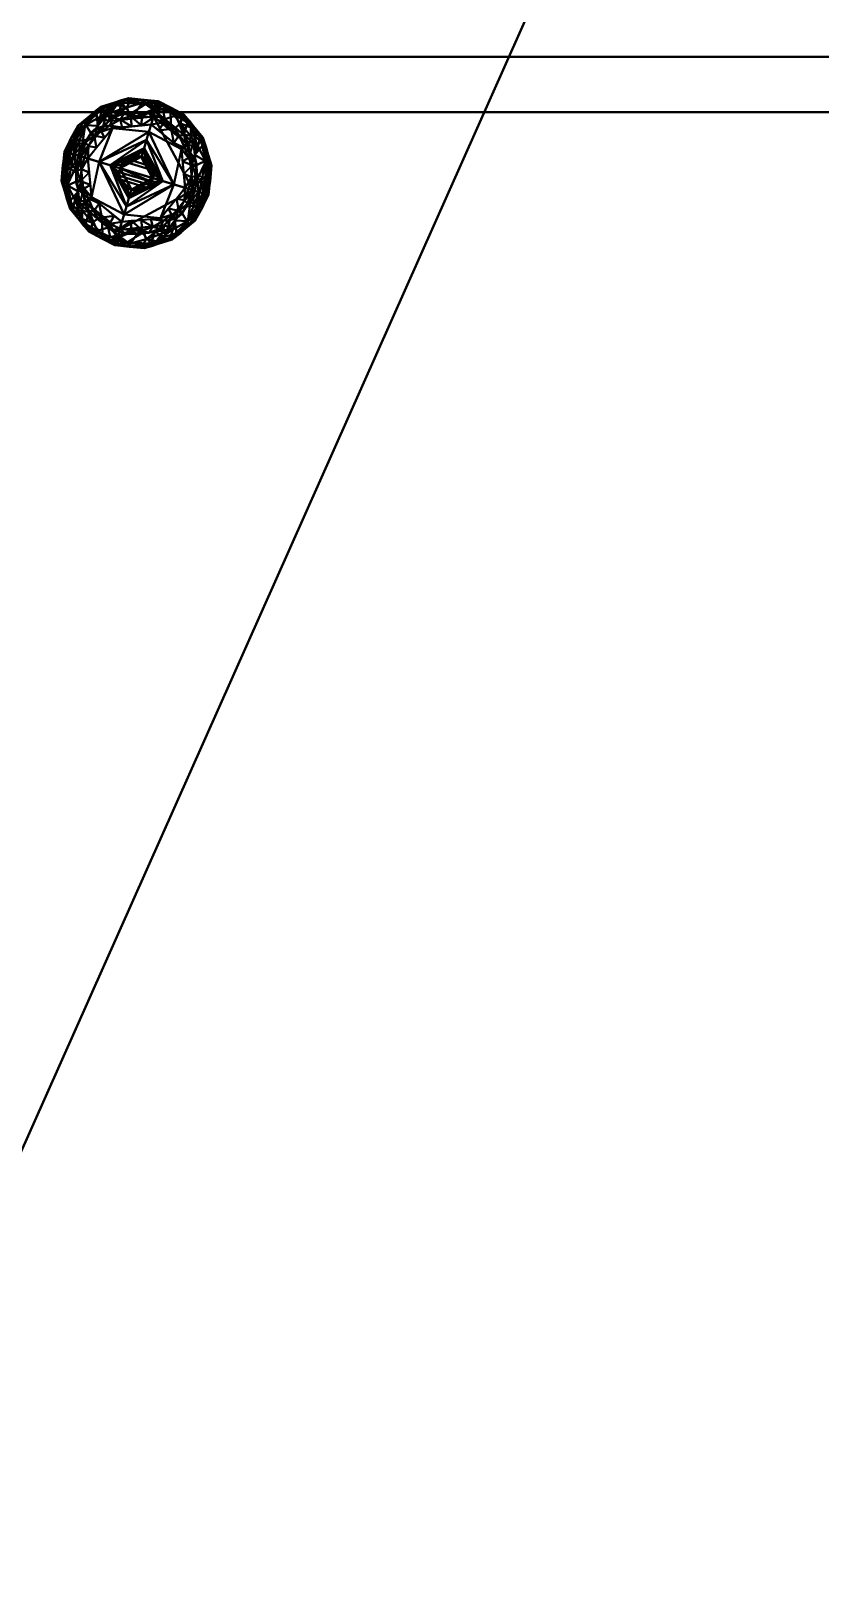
# Model space of a CAD drawing. Header units: millimetres. Extents: x -2000 to 2000, y -800 to 800.
# Drawn here: x 980.8 to 1195.7, y 87.9 to 507.1 of the extents above; entities that cross this region are included whole.
import ezdxf

# ---------------------------------------------------------------- set-up
doc = ezdxf.new("R2010")
doc.units = ezdxf.units.MM
doc.layers.add('I-FURN-PNLS', color=7, linetype='Continuous', lineweight=40)

msp = doc.modelspace()

# ---------------------------------------------------------------- meshes
at = {"layer": 'I-FURN-PNLS', "color": 7, "true_color": 0xf7f7f7}
mesh = msp.add_polyface(dxfattribs=at)
corners = [(-1200, -700, 725), (-602.08, -774.96, 725), (0, -800, 725), (602.08, -774.96, 725), (1200, -700, 725), (1200, 700, 725), (602.08, 774.96, 725), (0, 800, 725), (-602.08, 774.96, 725), (-1200, 700, 725), (-644.49, 59.75, 725), (-644.49, -60.19, 725), (-914.54, -60.19, 725), (-914.54, 59.75, 725), (135.51, 59.75, 725), (135.51, -60.19, 725), (-134.54, -60.19, 725), (-134.54, 59.75, 725), (914.6, 59.61, 725), (914.6, -60.05, 725), (644.43, -60.05, 725), (644.43, 59.61, 725)]
mesh.append_faces([[corners[k] for k in face] for face in [(6, 18, 5)]], dxfattribs={"vtx0": -1, "vtx1": -1, "color": 7})
mesh.append_faces([[corners[k] for k in face] for face in [(20, 15, 3, 19), (10, 17, 8, 13)]], dxfattribs={"vtx0": -1, "vtx1": -1, "vtx2": -1, "color": 7})
mesh.append_faces([[corners[k] for k in face] for face in [(12, 0, 1, 11), (16, 1, 2), (0, 12, 13, 9), (15, 20, 21, 14), (14, 6, 7), (13, 8, 9)]], dxfattribs={"vtx0": -1, "vtx2": -1, "color": 7})
mesh.append_faces([[corners[k] for k in face] for face in [(16, 10, 11, 1)]], dxfattribs={"vtx0": -1, "vtx2": -1, "vtx3": -1, "color": 7})
mesh.append_faces([[corners[k] for k in face] for face in [(3, 4, 19), (16, 17, 10)]], dxfattribs={"vtx1": -1, "vtx2": -1, "color": 7})
mesh.append_faces([[corners[k] for k in face] for face in [(21, 18, 6, 14)]], dxfattribs={"vtx1": -1, "vtx2": -1, "vtx3": -1, "color": 7})
mesh.append_faces([[corners[k] for k in face] for face in [(18, 19, 4, 5), (2, 3, 15, 16), (7, 8, 17, 14)]], dxfattribs={"vtx1": -1, "vtx3": -1, "color": 7})
mesh = msp.add_polyface(dxfattribs=at)
corners = [(-1200, -700, 700), (-1200, 700, 700), (-602.08, 774.96, 700), (0, 800, 700), (602.08, 774.96, 700), (1200, 700, 700), (1200, -700, 700), (602.08, -774.96, 700), (0, -800, 700), (-602.08, -774.96, 700), (-644.49, 59.75, 700), (-914.54, 59.75, 700), (-914.54, -60.19, 700), (-644.49, -60.19, 700), (135.51, 59.75, 700), (-134.54, 59.75, 700), (-134.54, -60.19, 700), (135.51, -60.19, 700), (914.6, 59.61, 700), (644.43, 59.61, 700), (644.43, -60.05, 700), (914.6, -60.05, 700)]
mesh.append_faces([[corners[k] for k in face] for face in [(7, 21, 6), (10, 16, 13)]], dxfattribs={"vtx0": -1, "vtx1": -1, "color": 7})
mesh.append_faces([[corners[k] for k in face] for face in [(19, 14, 4, 18), (13, 16, 9, 12)]], dxfattribs={"vtx0": -1, "vtx1": -1, "vtx2": -1, "color": 7})
mesh.append_faces([[corners[k] for k in face] for face in [(18, 5, 6, 21), (11, 1, 2, 10), (15, 2, 3), (17, 7, 8), (12, 9, 0)]], dxfattribs={"vtx0": -1, "vtx2": -1, "color": 7})
mesh.append_faces([[corners[k] for k in face] for face in [(4, 5, 18)]], dxfattribs={"vtx1": -1, "vtx2": -1, "color": 7})
mesh.append_faces([[corners[k] for k in face] for face in [(15, 16, 10, 2), (20, 21, 7, 17)]], dxfattribs={"vtx1": -1, "vtx2": -1, "vtx3": -1, "color": 7})
mesh.append_faces([[corners[k] for k in face] for face in [(3, 4, 14, 15), (0, 1, 11, 12), (17, 14, 19, 20), (8, 9, 16, 17)]], dxfattribs={"vtx1": -1, "vtx3": -1, "color": 7})
at = {"layer": 'I-FURN-PNLS', "color": 250, "true_color": 0x282828}
mesh = msp.add_polyface(dxfattribs=at)
corners = [(600.17, -500, 700), (1400.17, -500, 700), (1400.17, 500, 700), (600.17, 500, 700), (1385.17, 485, 700), (1385.17, -485, 700), (615.17, -485, 700), (615.17, 485, 700)]
mesh.append_faces([[corners[k] for k in face] for face in [(0, 6, 7, 3), (3, 7, 4, 2)]], dxfattribs={"vtx0": -1, "vtx2": -1, "color": 250})
mesh.append_faces([[corners[k] for k in face] for face in [(5, 6, 0, 1), (4, 5, 1, 2)]], dxfattribs={"vtx1": -1, "vtx3": -1, "color": 250})
mesh = msp.add_polyface(dxfattribs=at)
corners = [(600.17, -500, 13.84), (600.17, 500, 13.84), (1400.17, 500, 13.84), (1400.17, -500, 13.84), (1385.17, 485, 13.84), (615.17, 485, 13.84), (615.17, -485, 13.84), (1385.17, -485, 13.84)]
mesh.append_faces([[corners[k] for k in face] for face in [(3, 7, 4, 2), (2, 4, 5, 1)]], dxfattribs={"vtx0": -1, "vtx2": -1, "color": 250})
mesh.append_faces([[corners[k] for k in face] for face in [(6, 7, 3, 0), (5, 6, 0, 1)]], dxfattribs={"vtx1": -1, "vtx3": -1, "color": 250})
mesh = msp.add_polyface(dxfattribs=at)
corners = [(600.17, 500, 700), (1400.17, 500, 700), (1400.17, 500, 13.84), (600.17, 500, 13.84)]
mesh.append_faces([[corners[k] for k in face] for face in [(0, 1, 2, 3)]], dxfattribs={"color": 250})
at = {"layer": 'I-FURN-PNLS', "color": 250, "true_color": 0x191919}
mesh = msp.add_polyface(dxfattribs=at)
corners = [(992.72, 473.45, 8.39), (1001.26, 483.9, 8.39), (1014.68, 485.25, 8.39), (1025.12, 476.71, 8.39), (1026.48, 463.29, 8.39), (1027.59, 462.96, 7.75), (1028.47, 462.69, 6.78), (1029.04, 462.52, 5.59), (1029.23, 462.47, 4.27), (1030, 470.43, 4.27), (1027.66, 478.08, 4.27), (1022.57, 484.25, 4.27), (1015.51, 488, 4.27), (1007.54, 488.77, 4.27), (999.89, 486.43, 4.27), (993.72, 481.34, 4.27), (989.97, 474.28, 4.27), (990.16, 474.22, 5.59), (990.73, 474.05, 6.78), (991.61, 473.78, 7.75), (996.99, 478.67, 8.39), (1025.8, 470, 8.39), (993.47, 479.9, 6.6), (1029.41, 469.08, 6.6), (992.02, 478.14, 4.27), (1029.65, 466.82, 4.27), (991.64, 477.59, 5.9), (1029.66, 466.15, 5.9), (998.69, 484.68, 6.9), (1027.7, 475.96, 6.9), (993.19, 477.53, 7.75), (995.64, 481.46, 7.45), (1028.34, 466.95, 7.75), (1028.46, 471.59, 7.45), (1005.63, 487.56, 6.94), (1023.49, 482.18, 6.94), (996.02, 483.13, 6.19), (1029.07, 473.19, 6.19), (998.73, 485.5, 5.61), (1003.72, 487.6, 4.27), (1002.14, 486.95, 6.26), (996.81, 483.88, 4.27), (1002.03, 485.82, 7.56), (1028.12, 476.66, 5.61), (1025.11, 481.16, 4.27), (1026.07, 479.76, 6.26), (1028.83, 474.25, 4.27), (1025.74, 478.44, 7.55), (1025.46, 473.36, 8.39), (1005.55, 488.26, 5.59), (1011.6, 488.35, 6.15), (1018.05, 486.33, 6.58), (1023.95, 482.73, 5.59), (1019.04, 486.12, 4.27), (1021.27, 484.66, 6.22), (1007.97, 484.57, 8.39), (1004.61, 484.23, 8.39), (1019.9, 480.98, 8.39), (1020.32, 484.09, 7.55), (1022.51, 478.85, 8.39), (1016.76, 485.8, 7.71), (1012.02, 487.13, 7.65), (1017.29, 483.11, 8.39), (994.86, 476.06, 8.39), (1026.14, 466.65, 8.39), (999.12, 481.28, 8.39), (1011.52, 488.38, 4.27), (1011.32, 484.91, 8.39)]
mesh.append_faces([[corners[k] for k in face] for face in [(6, 27, 5), (18, 26, 17), (19, 26, 18), (0, 30, 19), (24, 26, 15), (48, 47, 3), (53, 54, 11), (15, 36, 41), (44, 45, 10), (11, 52, 44), (55, 34, 56)]], dxfattribs={"vtx0": -1, "vtx1": -1, "color": 250})
mesh.append_faces([[corners[k] for k in face] for face in [(15, 26, 22), (32, 23, 33), (19, 30, 22), (40, 28, 42), (26, 24, 17), (28, 38, 36), (27, 7, 25), (36, 31, 28), (26, 19, 22), (40, 38, 28), (22, 30, 31), (49, 34, 50), (23, 27, 9), (29, 45, 47), (28, 65, 42), (37, 33, 23), (45, 29, 43), (27, 23, 5), (31, 36, 22), (37, 46, 43), (5, 23, 32), (30, 63, 31), (47, 45, 35), (37, 29, 33), (64, 32, 33), (47, 48, 29), (49, 50, 13), (51, 50, 61), (12, 50, 51), (36, 15, 22), (38, 41, 36), (29, 37, 43), (37, 23, 9), (54, 51, 58), (40, 42, 34), (38, 40, 14), (49, 40, 34), (52, 45, 44), (35, 45, 52), (10, 45, 43), (29, 48, 33), (51, 60, 58), (40, 49, 39), (52, 11, 54), (60, 51, 61), (54, 58, 35), (42, 56, 34), (35, 52, 54), (51, 54, 53), (50, 34, 61), (59, 47, 35), (60, 62, 58), (59, 35, 58), (61, 2, 60), (55, 61, 34), (28, 31, 65)]], dxfattribs={"vtx0": -1, "vtx1": -1, "vtx2": -1, "color": 250})
mesh.append_faces([[corners[k] for k in face] for face in [(27, 25, 9), (38, 14, 41), (42, 65, 1), (37, 9, 46), (42, 1, 56), (60, 2, 62), (30, 0, 63)]], dxfattribs={"vtx0": -1, "vtx2": -1, "color": 250})
mesh.append_faces([[corners[k] for k in face] for face in [(20, 65, 31, 63), (39, 14, 40), (6, 7, 27), (4, 5, 32), (64, 4, 32), (21, 64, 33, 48), (57, 59, 58, 62), (13, 39, 49), (46, 10, 43), (66, 13, 50, 12), (53, 12, 51), (59, 3, 47), (67, 2, 61, 55)]], dxfattribs={"vtx1": -1, "vtx2": -1, "color": 250})
mesh.append_faces([[corners[k] for k in face] for face in [(24, 16, 17), (7, 8, 25)]], dxfattribs={"vtx2": -1, "color": 250})
mesh = msp.add_polyface(dxfattribs=at)
corners = [(989.97, 474.28, 4.27), (993.72, 481.34, 4.27), (999.89, 486.43, 4.27), (1007.54, 488.77, 4.27), (1015.51, 488, 4.27), (1022.57, 484.25, 4.27), (1027.66, 478.08, 4.27), (1030, 470.43, 4.27), (1029.23, 462.47, 4.27), (1028.91, 462.56, 2.58), (1028, 462.84, 1.16), (1026.63, 463.25, 0.2), (1025.02, 463.73, -0.13), (1023.78, 475.99, -0.13), (1014.24, 483.79, -0.13), (1001.98, 482.55, -0.13), (994.18, 473.01, -0.13), (992.57, 473.49, 0.2), (991.2, 473.91, 1.16), (990.29, 474.18, 2.58), (995.78, 481.55, 1.04), (1028.4, 471.74, 1.04), (992.02, 478.14, 4.27), (1029.65, 466.82, 4.27), (992.99, 478.39, 1.35), (1028.98, 467.56, 1.35), (1011.19, 487.52, 1.16), (1018.84, 485.21, 1.16), (1004.15, 486.9, 1.26), (1024.37, 480.82, 1.26), (993.99, 477.19, 0.27), (998.08, 477.78, -0.13), (1027.49, 467.11, 0.27), (1024.4, 469.86, -0.13), (999.75, 483.71, 0.42), (1000.39, 486.01, 2.04), (996.81, 483.88, 4.27), (994.99, 482.29, 2.61), (1003.72, 487.6, 4.27), (997.65, 484.66, 2.66), (1026.28, 475.73, 0.42), (1027.01, 478, 2.04), (1028.83, 474.25, 4.27), (1029.46, 471.92, 2.61), (1025.11, 481.16, 4.27), (1028.55, 475.36, 2.66), (1008.11, 483.17, -0.13), (1019.01, 479.89, -0.13), (1011.52, 488.38, 4.27), (1019.04, 486.12, 4.27), (1015.33, 487.41, 2.03), (1014.65, 485.94, 0.44), (1002.78, 484.91, 0.25), (1006.97, 486.28, 0.35), (1007.74, 487.83, 1.53), (1024.41, 478.4, 0.25), (1021.67, 481.86, 0.35), (1021.88, 483.57, 1.53)]
mesh.append_faces([[corners[k] for k in face] for face in [(22, 19, 0)]], dxfattribs={"vtx0": -1, "color": 250})
mesh.append_faces([[corners[k] for k in face] for face in [(17, 30, 16), (48, 54, 3), (1, 24, 22), (23, 25, 7), (4, 50, 48), (13, 40, 33), (36, 37, 1), (3, 28, 38), (42, 45, 6), (46, 51, 14), (5, 57, 49)]], dxfattribs={"vtx0": -1, "vtx1": -1, "color": 250})
mesh.append_faces([[corners[k] for k in face] for face in [(15, 34, 52), (17, 24, 30), (28, 34, 35), (29, 44, 41), (32, 21, 25), (19, 22, 24), (30, 20, 31), (43, 21, 45), (27, 47, 51), (28, 53, 52), (30, 24, 20), (56, 27, 57), (35, 38, 28), (32, 33, 21), (42, 43, 45), (9, 25, 23), (40, 29, 41), (27, 49, 57), (32, 25, 11), (50, 27, 51), (37, 20, 24), (56, 55, 13), (34, 20, 35), (54, 53, 28), (40, 55, 29), (34, 31, 20), (37, 39, 20), (39, 37, 36), (1, 37, 24), (35, 20, 39), (35, 39, 2), (40, 21, 33), (40, 41, 21), (7, 25, 43), (6, 45, 41), (21, 43, 25), (41, 45, 21), (52, 53, 15), (26, 48, 50), (26, 50, 51), (27, 50, 49), (26, 51, 46), (52, 34, 28), (53, 26, 46), (26, 53, 54), (26, 54, 48), (54, 28, 3), (56, 29, 55), (55, 40, 13), (29, 56, 57), (56, 47, 27), (57, 5, 29)]], dxfattribs={"vtx0": -1, "vtx1": -1, "vtx2": -1, "color": 250})
mesh.append_faces([[corners[k] for k in face] for face in [(39, 36, 2), (32, 12, 33), (35, 2, 38), (29, 5, 44)]], dxfattribs={"vtx0": -1, "vtx2": -1, "color": 250})
mesh.append_faces([[corners[k] for k in face] for face in [(18, 19, 24), (17, 18, 24), (10, 11, 25), (13, 47, 56), (11, 12, 32), (9, 10, 25), (31, 16, 30), (15, 31, 34), (42, 7, 43), (44, 6, 41), (4, 49, 50), (47, 14, 51), (46, 15, 53)]], dxfattribs={"vtx1": -1, "vtx2": -1, "color": 250})
mesh.append_faces([[corners[k] for k in face] for face in [(23, 8, 9)]], dxfattribs={"vtx2": -1, "color": 250})
at = {"layer": 'I-FURN-PNLS', "color": 250, "true_color": 0x282828}
mesh = msp.add_polyface(dxfattribs=at)
corners = [(1385.17, 485, 700), (615.17, 485, 700), (615.17, 485, 13.84), (1385.17, 485, 13.84)]
mesh.append_faces([[corners[k] for k in face] for face in [(3, 0, 1, 2)]], dxfattribs={"color": 250})
at = {"layer": 'I-FURN-PNLS', "color": 250, "true_color": 0x191919}
mesh = msp.add_polyface(dxfattribs=at)
corners = [(1013.59, 481.65, 10.25), (1021.81, 474.93, 10.25), (1022.88, 464.38, 10.25), (1023.74, 464.12, 9.71), (1024.63, 463.85, 9.22), (1025.54, 463.57, 8.78), (1026.48, 463.29, 8.39), (1025.12, 476.71, 8.39), (1014.68, 485.25, 8.39), (1001.26, 483.9, 8.39), (992.72, 473.45, 8.39), (993.66, 473.17, 8.78), (994.57, 472.89, 9.22), (995.46, 472.62, 9.71), (996.32, 472.37, 10.25), (1003.04, 480.58, 10.25), (998.74, 475.32, 10.25), (1022.49, 468.17, 10.25), (995.79, 477.2, 8.39), (1025.99, 468.12, 8.39), (995.74, 476.7, 9), (1025.75, 467.67, 9), (998.52, 480.55, 8.39), (1000.49, 481.15, 9.22), (1008.31, 481.12, 10.25), (1007.97, 484.57, 8.39), (1025.56, 472.42, 8.39), (1024.25, 474.01, 9.22), (1017.7, 478.29, 10.25), (1019.9, 480.98, 8.39), (1011.1, 483.99, 9.22), (1016.94, 482.19, 9.25), (1021.24, 478.67, 9.3), (1005.14, 482.96, 9.45), (996.54, 475.71, 9.6), (1000.89, 477.95, 10.25), (998.07, 478.62, 9.36), (997.34, 479.51, 8.82), (1000.07, 479.69, 9.69), (1002.38, 481.36, 9.66), (1024.54, 467.29, 9.6), (1022.15, 471.55, 10.25), (1024.87, 470.56, 9.36), (1025.97, 470.9, 8.82), (1023.8, 472.55, 9.69), (1022.79, 475.22, 9.66), (1023.04, 476.58, 9.2), (1022.51, 478.85, 8.39), (1022.54, 478.69, 8.83), (1019.81, 481.12, 8.92), (1017.29, 483.11, 8.39), (1015.93, 483.74, 8.79), (1012.75, 484.73, 8.78), (1009.43, 484.99, 8.79), (1004.61, 484.23, 8.39), (1003.28, 483.53, 8.88), (1007.93, 483.93, 9.25), (1011.32, 484.91, 8.39), (1014.12, 483.4, 9.22), (1006.26, 484.6, 8.82), (1019.06, 480.44, 9.41), (1010.95, 481.38, 10.25), (1015.65, 479.97, 10.25), (1019.76, 476.61, 10.25), (1005.68, 480.85, 10.25)]
mesh.append_faces([[corners[k] for k in face] for face in [(11, 18, 10)]], dxfattribs={"vtx0": -1, "color": 250})
mesh.append_faces([[corners[k] for k in face] for face in [(35, 36, 16), (5, 21, 4), (18, 37, 22), (15, 38, 35), (4, 40, 3), (1, 45, 63), (64, 39, 15)]], dxfattribs={"vtx0": -1, "vtx1": -1, "color": 250})
mesh.append_faces([[corners[k] for k in face] for face in [(21, 42, 40), (11, 20, 18), (42, 43, 27), (36, 20, 34), (37, 18, 20), (23, 38, 39), (30, 58, 52), (36, 37, 20), (45, 1, 44), (58, 0, 31), (5, 19, 21), (4, 21, 40), (39, 55, 23), (39, 64, 33), (51, 31, 49), (49, 32, 48), (49, 60, 32), (51, 49, 50), (45, 46, 32), (53, 30, 52), (38, 23, 36), (12, 34, 20), (36, 34, 16), (38, 15, 39), (37, 23, 22), (23, 37, 36), (36, 35, 38), (55, 39, 33), (43, 42, 21), (40, 42, 17), (44, 42, 27), (19, 43, 21), (27, 43, 26), (44, 27, 45), (41, 42, 44), (46, 45, 27), (45, 32, 63), (27, 7, 46), (49, 31, 60), (46, 48, 32), (7, 48, 46), (48, 29, 49), (52, 51, 8), (58, 31, 51), (57, 53, 52), (56, 30, 53), (33, 59, 55), (23, 55, 9), (33, 56, 59), (56, 53, 59), (24, 56, 33), (52, 58, 51), (56, 61, 30), (25, 59, 53), (54, 55, 59), (61, 58, 30), (62, 60, 31), (60, 63, 32)]], dxfattribs={"vtx0": -1, "vtx1": -1, "vtx2": -1, "color": 250})
mesh.append_faces([[corners[k] for k in face] for face in [(20, 11, 12), (34, 12, 13), (40, 17, 2), (40, 2, 3), (49, 29, 50), (53, 57, 25), (52, 8, 57), (31, 0, 62)]], dxfattribs={"vtx0": -1, "vtx2": -1, "color": 250})
mesh.append_faces([[corners[k] for k in face] for face in [(48, 7, 47, 29), (60, 62, 28, 63)]], dxfattribs={"vtx0": -1, "vtx3": -1, "color": 250})
mesh.append_faces([[corners[k] for k in face] for face in [(26, 7, 27), (14, 16, 34), (13, 14, 34), (61, 0, 58), (19, 26, 43), (41, 17, 42), (9, 22, 23), (25, 54, 59), (24, 61, 56), (1, 41, 44), (50, 8, 51), (54, 9, 55), (64, 24, 33)]], dxfattribs={"vtx1": -1, "vtx2": -1, "color": 250})
mesh.append_faces([[corners[k] for k in face] for face in [(5, 6, 19)]], dxfattribs={"vtx2": -1, "color": 250})
mesh = msp.add_polyface(dxfattribs=at)
corners = [(1025.02, 463.73, -0.13), (1017.22, 454.19, -0.13), (1004.96, 452.95, -0.13), (995.42, 460.75, -0.13), (994.18, 473.01, -0.13), (1001.98, 482.55, -0.13), (1014.24, 483.79, -0.13), (1023.78, 475.99, -0.13)]
mesh.append_faces([[corners[k] for k in face] for face in [(0, 6, 7)]], dxfattribs={"vtx0": -1, "color": 250})
mesh.append_faces([[corners[k] for k in face] for face in [(1, 2, 0)]], dxfattribs={"vtx1": -1, "color": 250})
mesh.append_faces([[corners[k] for k in face] for face in [(4, 5, 6, 0), (2, 3, 4, 0)]], dxfattribs={"vtx2": -1, "vtx3": -1, "color": 250})
mesh = msp.add_polyface(dxfattribs=at)
corners = [(1008.25, 463.87, 13.84), (1007.28, 464.28, 13.84), (1006.43, 464.9, 13.84), (1005.73, 465.7, 13.84), (1005.24, 466.62, 13.84), (1004.96, 467.64, 13.84), (1004.91, 468.69, 13.84), (1005.1, 469.72, 13.84), (1005.51, 470.69, 13.84), (1006.13, 471.54, 13.84), (1006.93, 472.24, 13.84), (1007.85, 472.73, 13.84), (1008.87, 473.01, 13.84), (1009.92, 473.06, 13.84), (1010.95, 472.87, 13.84), (1011.65, 475.18, 13.27), (1012.32, 477.42, 12.48), (1012.97, 479.59, 11.47), (1013.59, 481.65, 10.25), (1003.04, 480.58, 10.25), (996.32, 472.37, 10.25), (997.39, 461.81, 10.25), (1005.61, 455.09, 10.25), (1006.23, 457.15, 11.47), (1006.88, 459.32, 12.48), (1007.55, 461.56, 13.27), (999.45, 471.42, 12), (1002.4, 470.54, 13.15)]
mesh.append_faces([[corners[k] for k in face] for face in [(15, 13, 14)]], dxfattribs={"vtx0": -1, "color": 250})
mesh.append_faces([[corners[k] for k in face] for face in [(7, 27, 6), (24, 26, 23), (21, 26, 20), (5, 27, 4), (3, 25, 2), (9, 27, 8), (10, 27, 9), (25, 27, 24), (13, 15, 12), (11, 15, 10), (20, 26, 19)]], dxfattribs={"vtx0": -1, "vtx1": -1, "color": 250})
mesh.append_faces([[corners[k] for k in face] for face in [(24, 27, 26), (27, 25, 4), (17, 19, 26), (27, 10, 15), (26, 27, 16), (26, 21, 23)]], dxfattribs={"vtx0": -1, "vtx1": -1, "vtx2": -1, "color": 250})
mesh.append_faces([[corners[k] for k in face] for face in [(27, 5, 6), (25, 1, 2), (25, 3, 4), (26, 16, 17), (15, 11, 12)]], dxfattribs={"vtx0": -1, "vtx2": -1, "color": 250})
mesh.append_faces([[corners[k] for k in face] for face in [(22, 23, 21), (18, 19, 17)]], dxfattribs={"vtx1": -1, "color": 250})
mesh.append_faces([[corners[k] for k in face] for face in [(7, 8, 27), (15, 16, 27)]], dxfattribs={"vtx1": -1, "vtx2": -1, "color": 250})
mesh.append_faces([[corners[k] for k in face] for face in [(25, 0, 1)]], dxfattribs={"vtx2": -1, "color": 250})
mesh = msp.add_polyface(dxfattribs=at)
corners = [(1005.61, 455.09, 10.25), (1016.16, 456.16, 10.25), (1022.88, 464.38, 10.25), (1021.81, 474.93, 10.25), (1013.59, 481.65, 10.25), (1012.97, 479.59, 11.47), (1012.32, 477.42, 12.48), (1011.65, 475.18, 13.27), (1010.95, 472.87, 13.84), (1011.92, 472.46, 13.84), (1012.77, 471.84, 13.84), (1013.46, 471.05, 13.84), (1013.96, 470.12, 13.84), (1014.24, 469.1, 13.84), (1014.29, 468.05, 13.84), (1014.1, 467.02, 13.84), (1013.69, 466.05, 13.84), (1013.07, 465.2, 13.84), (1012.27, 464.51, 13.84), (1011.35, 464.01, 13.84), (1010.33, 463.73, 13.84), (1009.28, 463.68, 13.84), (1008.25, 463.87, 13.84), (1007.55, 461.56, 13.27), (1006.88, 459.32, 12.48), (1006.23, 457.15, 11.47), (1019.75, 465.32, 12), (1016.8, 466.2, 13.15)]
mesh.append_faces([[corners[k] for k in face] for face in [(23, 21, 22)]], dxfattribs={"vtx0": -1, "color": 250})
mesh.append_faces([[corners[k] for k in face] for face in [(6, 26, 5), (3, 26, 2), (7, 27, 6), (13, 27, 12), (25, 26, 24), (11, 7, 10), (15, 27, 14), (17, 27, 16), (18, 27, 17), (21, 23, 20), (19, 23, 18)]], dxfattribs={"vtx0": -1, "vtx1": -1, "color": 250})
mesh.append_faces([[corners[k] for k in face] for face in [(26, 6, 27), (3, 5, 26), (26, 27, 24), (12, 27, 7), (27, 18, 23), (26, 25, 1)]], dxfattribs={"vtx0": -1, "vtx1": -1, "vtx2": -1, "color": 250})
mesh.append_faces([[corners[k] for k in face] for face in [(27, 13, 14), (7, 9, 10), (7, 11, 12), (26, 1, 2), (23, 19, 20)]], dxfattribs={"vtx0": -1, "vtx2": -1, "color": 250})
mesh.append_faces([[corners[k] for k in face] for face in [(4, 5, 3), (0, 1, 25)]], dxfattribs={"vtx1": -1, "color": 250})
mesh.append_faces([[corners[k] for k in face] for face in [(23, 24, 27), (15, 16, 27)]], dxfattribs={"vtx1": -1, "vtx2": -1, "color": 250})
mesh.append_faces([[corners[k] for k in face] for face in [(7, 8, 9)]], dxfattribs={"vtx2": -1, "color": 250})
mesh = msp.add_polyface(dxfattribs=at)
corners = [(1025.02, 463.73, -0.13), (1026.63, 463.25, 0.2), (1028, 462.84, 1.16), (1028.91, 462.56, 2.58), (1029.23, 462.47, 4.27), (1025.48, 455.4, 4.27), (1019.3, 450.31, 4.27), (1011.66, 447.97, 4.27), (1003.69, 448.74, 4.27), (996.63, 452.49, 4.27), (991.54, 458.67, 4.27), (989.2, 466.31, 4.27), (989.97, 474.28, 4.27), (990.29, 474.18, 2.58), (991.2, 473.91, 1.16), (992.57, 473.49, 0.2), (994.18, 473.01, -0.13), (995.42, 460.75, -0.13), (1004.96, 452.95, -0.13), (1017.22, 454.19, -0.13), (1023.42, 455.19, 1.04), (990.8, 465.01, 1.04), (1027.18, 458.6, 4.27), (989.55, 469.92, 4.27), (1026.21, 458.35, 1.35), (990.22, 469.18, 1.35), (1008.01, 449.23, 1.16), (1000.36, 451.53, 1.16), (1015.05, 449.84, 1.26), (994.83, 455.93, 1.26), (1025.21, 459.55, 0.27), (1021.12, 458.96, -0.13), (991.71, 469.63, 0.27), (994.8, 466.88, -0.13), (1019.45, 453.03, 0.42), (1018.81, 450.73, 2.04), (1022.39, 452.86, 4.27), (1024.21, 454.45, 2.61), (1015.48, 449.14, 4.27), (1021.54, 452.09, 2.66), (992.92, 461.01, 0.42), (992.19, 458.74, 2.04), (990.37, 462.49, 4.27), (989.74, 464.82, 2.61), (994.09, 455.58, 4.27), (990.65, 461.38, 2.66), (1011.09, 453.57, -0.13), (1000.19, 456.85, -0.13), (1007.68, 448.36, 4.27), (1000.16, 450.62, 4.27), (1003.87, 449.33, 2.03), (1004.55, 450.8, 0.44), (1016.42, 451.83, 0.25), (1012.23, 450.46, 0.35), (1011.46, 448.92, 1.53), (994.79, 458.34, 0.25), (997.53, 454.88, 0.35), (997.32, 453.17, 1.53)]
mesh.append_faces([[corners[k] for k in face] for face in [(5, 24, 22), (8, 50, 48), (1, 30, 0), (47, 56, 17), (17, 40, 33), (36, 37, 5), (7, 28, 38), (42, 45, 10), (46, 51, 18), (49, 50, 8), (9, 57, 49)]], dxfattribs={"vtx0": -1, "vtx1": -1, "color": 250})
mesh.append_faces([[corners[k] for k in face] for face in [(29, 44, 41), (32, 21, 25), (42, 43, 45), (24, 30, 1), (28, 34, 35), (27, 51, 50), (3, 22, 24), (30, 24, 20), (40, 29, 41), (37, 20, 24), (27, 47, 51), (19, 34, 52), (32, 33, 21), (23, 13, 25), (17, 56, 55), (50, 49, 27), (35, 38, 28), (30, 20, 31), (27, 49, 57), (25, 15, 32), (43, 21, 45), (28, 53, 52), (34, 20, 35), (53, 28, 54), (40, 55, 29), (34, 31, 20), (37, 39, 20), (39, 37, 36), (5, 37, 24), (35, 20, 39), (35, 39, 6), (40, 21, 33), (40, 41, 21), (11, 25, 43), (10, 45, 41), (21, 43, 25), (41, 45, 21), (52, 53, 19), (26, 48, 50), (57, 56, 27), (26, 50, 51), (26, 51, 46), (52, 34, 28), (53, 26, 46), (26, 53, 54), (26, 54, 48), (54, 28, 7), (56, 29, 55), (55, 40, 17), (29, 56, 57), (56, 47, 27), (57, 9, 29)]], dxfattribs={"vtx0": -1, "vtx1": -1, "vtx2": -1, "color": 250})
mesh.append_faces([[corners[k] for k in face] for face in [(25, 14, 15), (32, 15, 16), (39, 36, 6), (32, 16, 33), (35, 6, 38), (29, 9, 44)]], dxfattribs={"vtx0": -1, "vtx2": -1, "color": 250})
mesh.append_faces([[corners[k] for k in face] for face in [(2, 3, 24), (13, 14, 25), (7, 48, 54), (1, 2, 24), (11, 23, 25), (31, 0, 30), (19, 31, 34), (42, 11, 43), (44, 10, 41), (47, 18, 51), (46, 19, 53)]], dxfattribs={"vtx1": -1, "vtx2": -1, "color": 250})
mesh.append_faces([[corners[k] for k in face] for face in [(23, 12, 13), (3, 4, 22)]], dxfattribs={"vtx2": -1, "color": 250})
mesh = msp.add_polyface(dxfattribs=at)
corners = [(1029.23, 462.47, 4.27), (1029.04, 462.52, 5.59), (1028.47, 462.69, 6.78), (1027.59, 462.96, 7.75), (1026.48, 463.29, 8.39), (1017.94, 452.85, 8.39), (1004.52, 451.49, 8.39), (994.08, 460.03, 8.39), (992.72, 473.45, 8.39), (991.61, 473.78, 7.75), (990.73, 474.05, 6.78), (990.16, 474.22, 5.59), (989.97, 474.28, 4.27), (989.2, 466.31, 4.27), (991.54, 458.67, 4.27), (996.63, 452.49, 4.27), (1003.69, 448.74, 4.27), (1011.66, 447.97, 4.27), (1019.3, 450.31, 4.27), (1025.48, 455.4, 4.27), (1022.21, 458.07, 8.39), (993.4, 466.74, 8.39), (1025.73, 456.85, 6.6), (989.78, 467.66, 6.6), (1027.18, 458.6, 4.27), (989.55, 469.92, 4.27), (1027.56, 459.15, 5.9), (989.54, 470.59, 5.9), (1020.51, 452.06, 6.9), (991.5, 460.78, 6.9), (1026.01, 459.22, 7.75), (1023.56, 455.28, 7.45), (990.86, 469.79, 7.75), (990.74, 465.15, 7.45), (1013.57, 449.18, 6.94), (995.71, 454.56, 6.94), (1023.18, 453.61, 6.19), (990.13, 463.55, 6.19), (1020.47, 451.24, 5.61), (1015.48, 449.14, 4.27), (1017.05, 449.79, 6.26), (1022.39, 452.86, 4.27), (1017.17, 450.92, 7.56), (991.08, 460.08, 5.61), (994.09, 455.58, 4.27), (993.13, 456.99, 6.26), (990.37, 462.49, 4.27), (993.46, 458.3, 7.55), (993.74, 463.38, 8.39), (1013.65, 448.48, 5.59), (1007.6, 448.4, 6.15), (1001.15, 450.41, 6.58), (995.25, 454.02, 5.59), (1000.16, 450.62, 4.27), (997.93, 452.08, 6.22), (1011.23, 452.17, 8.39), (1014.59, 452.51, 8.39), (999.3, 455.76, 8.39), (998.88, 452.65, 7.55), (996.69, 457.89, 8.39), (1002.44, 450.94, 7.71), (1007.18, 449.61, 7.65), (1001.91, 453.63, 8.39), (1024.34, 460.68, 8.39), (993.06, 470.09, 8.39), (1020.08, 455.46, 8.39), (1007.68, 448.36, 4.27), (1007.88, 451.83, 8.39)]
mesh.append_faces([[corners[k] for k in face] for face in [(4, 30, 3), (10, 27, 9), (24, 26, 19), (2, 26, 1), (53, 54, 15), (19, 36, 41), (44, 45, 14), (15, 52, 44), (55, 34, 56)]], dxfattribs={"vtx0": -1, "vtx1": -1, "color": 250})
mesh.append_faces([[corners[k] for k in face] for face in [(23, 27, 13), (19, 26, 22), (26, 24, 1), (22, 30, 31), (36, 31, 28), (42, 40, 28), (40, 38, 28), (49, 34, 50), (27, 11, 25), (43, 45, 29), (33, 23, 37), (3, 30, 22), (32, 23, 33), (45, 47, 29), (28, 38, 36), (26, 3, 22), (23, 9, 27), (23, 32, 9), (30, 63, 31), (31, 36, 22), (37, 46, 43), (28, 65, 42), (47, 45, 35), (37, 29, 33), (64, 32, 33), (47, 48, 29), (49, 50, 17), (51, 50, 61), (16, 50, 51), (36, 19, 22), (38, 41, 36), (29, 37, 43), (37, 23, 13), (54, 51, 58), (40, 42, 34), (38, 40, 18), (49, 40, 34), (52, 45, 44), (35, 45, 52), (14, 45, 43), (29, 48, 33), (51, 60, 58), (40, 49, 39), (52, 15, 54), (60, 51, 61), (54, 58, 35), (42, 56, 34), (35, 52, 54), (51, 54, 53), (50, 34, 61), (59, 47, 35), (60, 62, 58), (59, 35, 58), (61, 6, 60), (55, 61, 34), (28, 31, 65)]], dxfattribs={"vtx0": -1, "vtx1": -1, "vtx2": -1, "color": 250})
mesh.append_faces([[corners[k] for k in face] for face in [(40, 39, 18), (26, 2, 3), (38, 18, 41), (42, 65, 5), (37, 13, 46), (42, 5, 56), (60, 6, 62), (30, 4, 63)]], dxfattribs={"vtx0": -1, "vtx2": -1, "color": 250})
mesh.append_faces([[corners[k] for k in face] for face in [(8, 9, 32), (20, 65, 31, 63), (10, 11, 27), (7, 48, 47), (25, 13, 27), (64, 8, 32), (21, 64, 33, 48), (57, 59, 58, 62), (17, 39, 49), (46, 14, 43), (66, 17, 50, 16), (53, 16, 51), (59, 7, 47), (67, 6, 61, 55)]], dxfattribs={"vtx1": -1, "vtx2": -1, "color": 250})
mesh.append_faces([[corners[k] for k in face] for face in [(24, 0, 1), (11, 12, 25)]], dxfattribs={"vtx2": -1, "color": 250})
mesh = msp.add_polyface(dxfattribs=at)
corners = [(992.72, 473.45, 8.39), (994.08, 460.03, 8.39), (1004.52, 451.49, 8.39), (1017.94, 452.85, 8.39), (1026.48, 463.29, 8.39), (1025.54, 463.57, 8.78), (1024.63, 463.85, 9.22), (1023.74, 464.12, 9.71), (1022.88, 464.38, 10.25), (1016.16, 456.16, 10.25), (1005.61, 455.09, 10.25), (997.39, 461.81, 10.25), (996.32, 472.37, 10.25), (995.46, 472.62, 9.71), (994.57, 472.89, 9.22), (993.66, 473.17, 8.78), (1020.46, 461.42, 10.25), (996.71, 468.57, 10.25), (1023.41, 459.54, 8.39), (993.21, 468.63, 8.39), (1023.46, 460.04, 9), (993.45, 469.07, 9), (1020.68, 456.19, 8.39), (1018.71, 455.59, 9.22), (1010.88, 455.63, 10.25), (1011.23, 452.17, 8.39), (993.64, 464.33, 8.39), (994.95, 462.73, 9.22), (1001.5, 458.45, 10.25), (999.3, 455.76, 8.39), (1008.1, 452.75, 9.22), (1002.26, 454.55, 9.25), (997.96, 458.07, 9.3), (1014.06, 453.78, 9.45), (1022.66, 461.03, 9.6), (1018.31, 458.79, 10.25), (1021.13, 458.12, 9.36), (1021.86, 457.23, 8.82), (1019.13, 457.05, 9.69), (1016.82, 455.39, 9.66), (994.66, 469.45, 9.6), (997.05, 465.19, 10.25), (994.33, 466.18, 9.36), (993.23, 465.84, 8.82), (995.4, 464.19, 9.69), (996.41, 461.53, 9.66), (996.16, 460.17, 9.2), (996.69, 457.89, 8.39), (996.66, 458.05, 8.83), (999.39, 455.62, 8.92), (1001.91, 453.63, 8.39), (1003.27, 453, 8.79), (1006.45, 452.01, 8.78), (1009.77, 451.75, 8.79), (1014.59, 452.51, 8.39), (1015.92, 453.21, 8.88), (1011.27, 452.81, 9.25), (1007.88, 451.83, 8.39), (1005.08, 453.34, 9.22), (1012.94, 452.15, 8.82), (1000.14, 456.3, 9.41), (1008.25, 455.36, 10.25), (1003.55, 456.77, 10.25), (999.44, 460.13, 10.25), (1013.52, 455.89, 10.25)]
mesh.append_faces([[corners[k] for k in face] for face in [(5, 18, 4)]], dxfattribs={"vtx0": -1, "color": 250})
mesh.append_faces([[corners[k] for k in face] for face in [(35, 36, 16), (15, 21, 14), (18, 37, 22), (9, 38, 35), (14, 40, 13), (11, 45, 63), (24, 33, 64)]], dxfattribs={"vtx0": -1, "vtx1": -1, "color": 250})
mesh.append_faces([[corners[k] for k in face] for face in [(21, 42, 40), (30, 58, 52), (36, 37, 20), (18, 20, 37), (42, 43, 27), (38, 39, 23), (14, 21, 40), (58, 10, 31), (15, 19, 21), (5, 20, 18), (51, 31, 49), (39, 55, 23), (45, 11, 44), (36, 20, 34), (49, 32, 48), (49, 60, 32), (51, 49, 50), (45, 46, 32), (53, 30, 52), (38, 23, 36), (6, 34, 20), (36, 34, 16), (38, 9, 39), (37, 23, 22), (23, 37, 36), (36, 35, 38), (39, 64, 33), (55, 39, 33), (43, 42, 21), (40, 42, 17), (44, 42, 27), (19, 43, 21), (27, 43, 26), (44, 27, 45), (41, 42, 44), (46, 45, 27), (45, 32, 63), (27, 1, 46), (49, 31, 60), (46, 48, 32), (1, 48, 46), (48, 29, 49), (52, 51, 2), (58, 31, 51), (57, 53, 52), (56, 30, 53), (33, 59, 55), (23, 55, 3), (33, 56, 59), (56, 53, 59), (24, 56, 33), (52, 58, 51), (56, 61, 30), (25, 59, 53), (54, 55, 59), (61, 58, 30), (62, 60, 31), (60, 63, 32)]], dxfattribs={"vtx0": -1, "vtx1": -1, "vtx2": -1, "color": 250})
mesh.append_faces([[corners[k] for k in face] for face in [(40, 17, 12), (20, 5, 6), (34, 6, 7), (39, 9, 64), (49, 29, 50), (53, 57, 25), (52, 2, 57), (31, 10, 62)]], dxfattribs={"vtx0": -1, "vtx2": -1, "color": 250})
mesh.append_faces([[corners[k] for k in face] for face in [(48, 1, 47, 29), (60, 62, 28, 63)]], dxfattribs={"vtx0": -1, "vtx3": -1, "color": 250})
mesh.append_faces([[corners[k] for k in face] for face in [(8, 16, 34), (26, 1, 27), (12, 13, 40), (19, 26, 43), (3, 22, 23), (7, 8, 34), (61, 10, 58), (41, 17, 42), (25, 54, 59), (24, 61, 56), (11, 41, 44), (50, 2, 51), (54, 3, 55)]], dxfattribs={"vtx1": -1, "vtx2": -1, "color": 250})
mesh.append_faces([[corners[k] for k in face] for face in [(15, 0, 19)]], dxfattribs={"vtx2": -1, "color": 250})
mesh = msp.add_polyface(dxfattribs=at)
corners = [(1005.1, 469.72, 13.85), (1004.91, 468.69, 13.85), (1004.96, 467.64, 13.85), (1005.24, 466.62, 13.84), (1005.73, 465.7, 13.84), (1006.43, 464.9, 13.84), (1007.28, 464.28, 13.84), (1008.25, 463.87, 13.84), (1009.28, 463.68, 13.84), (1010.33, 463.73, 13.84), (1011.35, 464.01, 13.84), (1012.27, 464.51, 13.84), (1013.07, 465.2, 13.85), (1013.69, 466.05, 13.85), (1014.1, 467.02, 13.87), (1008.25, 463.87, 13.87)]
mesh.append_faces([[corners[k] for k in face] for face in [(5, 3, 4), (15, 13, 14)]], dxfattribs={"vtx0": -1, "color": 250})
mesh.append_faces([[corners[k] for k in face] for face in [(8, 11, 7)]], dxfattribs={"vtx0": -1, "vtx1": -1, "color": 250})
mesh.append_faces([[corners[k] for k in face] for face in [(3, 7, 11)]], dxfattribs={"vtx0": -1, "vtx1": -1, "vtx2": -1, "color": 250})
mesh.append_faces([[corners[k] for k in face] for face in [(3, 5, 6), (3, 6, 7), (13, 0, 1), (11, 8, 9), (13, 15, 0)]], dxfattribs={"vtx0": -1, "vtx2": -1, "color": 250})
mesh.append_faces([[corners[k] for k in face] for face in [(2, 3, 11, 12), (1, 2, 12, 13)]], dxfattribs={"vtx1": -1, "vtx3": -1, "color": 250})
mesh.append_faces([[corners[k] for k in face] for face in [(9, 10, 11)]], dxfattribs={"vtx2": -1, "color": 250})
mesh = msp.add_polyface(dxfattribs=at)
corners = [(1014.1, 467.02, 13.85), (1014.29, 468.05, 13.85), (1014.24, 469.1, 13.85), (1013.96, 470.12, 13.84), (1013.46, 471.05, 13.84), (1012.77, 471.84, 13.84), (1011.92, 472.46, 13.84), (1010.95, 472.87, 13.84), (1009.92, 473.06, 13.84), (1008.87, 473.01, 13.84), (1007.85, 472.73, 13.84), (1006.93, 472.24, 13.84), (1006.13, 471.54, 13.85), (1005.51, 470.69, 13.85), (1005.1, 469.72, 13.85), (1010.95, 472.87, 13.85)]
mesh.append_faces([[corners[k] for k in face] for face in [(5, 3, 4), (11, 9, 10)]], dxfattribs={"vtx0": -1, "color": 250})
mesh.append_faces([[corners[k] for k in face] for face in [(7, 3, 6), (8, 11, 7)]], dxfattribs={"vtx0": -1, "vtx1": -1, "color": 250})
mesh.append_faces([[corners[k] for k in face] for face in [(15, 2, 12), (3, 7, 11)]], dxfattribs={"vtx0": -1, "vtx1": -1, "vtx2": -1, "color": 250})
mesh.append_faces([[corners[k] for k in face] for face in [(12, 2, 3, 11), (3, 5, 6), (15, 12, 13), (11, 8, 9)]], dxfattribs={"vtx0": -1, "vtx2": -1, "color": 250})
mesh.append_faces([[corners[k] for k in face] for face in [(14, 15, 13)]], dxfattribs={"vtx1": -1, "color": 250})
mesh.append_faces([[corners[k] for k in face] for face in [(1, 2, 15)]], dxfattribs={"vtx1": -1, "vtx2": -1, "color": 250})
mesh.append_faces([[corners[k] for k in face] for face in [(15, 0, 1)]], dxfattribs={"vtx2": -1, "color": 250})
mesh = msp.add_polyface(dxfattribs=at)
corners = [(1014, 467.05, 13.85), (1010.92, 472.78, 13.85), (1005.19, 469.7, 13.87), (1005.19, 469.7, 19.12), (1005.19, 469.7, 24.37), (1005.19, 469.7, 29.62), (1005.19, 469.7, 34.87), (1010.92, 472.78, 34.87), (1014, 467.05, 34.87), (1014, 467.05, 29.62), (1014, 467.05, 24.37), (1014, 467.05, 19.12)]
mesh.append_faces([[corners[k] for k in face] for face in [(1, 10, 11, 0), (7, 4, 5, 6)]], dxfattribs={"vtx0": -1, "color": 250})
mesh.append_faces([[corners[k] for k in face] for face in [(7, 10, 4), (10, 1, 4)]], dxfattribs={"vtx0": -1, "vtx1": -1, "vtx2": -1, "color": 250})
mesh.append_faces([[corners[k] for k in face] for face in [(7, 8, 9, 10), (1, 2, 3, 4)]], dxfattribs={"vtx3": -1, "color": 250})
mesh = msp.add_polyface(dxfattribs=at)
corners = [(1014, 467.05, 34.87), (1010.92, 472.78, 34.87), (1005.19, 469.7, 34.87), (1008.27, 463.97, 34.87)]
mesh.append_faces([[corners[k] for k in face] for face in [(3, 0, 1, 2)]], dxfattribs={"color": 250})
mesh = msp.add_polyface(dxfattribs=at)
corners = [(1005.19, 469.7, 34.87), (1005.19, 469.7, 29.62), (1005.19, 469.7, 24.37), (1005.19, 469.7, 19.12), (1005.19, 469.7, 13.87), (1008.27, 463.97, 13.87), (1014, 467.05, 13.87), (1014, 467.05, 19.12), (1014, 467.05, 24.37), (1014, 467.05, 29.62), (1014, 467.05, 34.87), (1008.27, 463.97, 34.87)]
mesh.append_faces([[corners[k] for k in face] for face in [(8, 11, 5)]], dxfattribs={"vtx0": -1, "vtx1": -1, "vtx2": -1, "color": 250})
mesh.append_faces([[corners[k] for k in face] for face in [(11, 1, 2, 5)]], dxfattribs={"vtx0": -1, "vtx2": -1, "vtx3": -1, "color": 250})
mesh.append_faces([[corners[k] for k in face] for face in [(3, 4, 5, 2), (11, 0, 1), (9, 10, 11, 8)]], dxfattribs={"vtx2": -1, "color": 250})
mesh.append_faces([[corners[k] for k in face] for face in [(5, 6, 7, 8)]], dxfattribs={"vtx3": -1, "color": 250})

doc.saveas('drawing.dxf')
